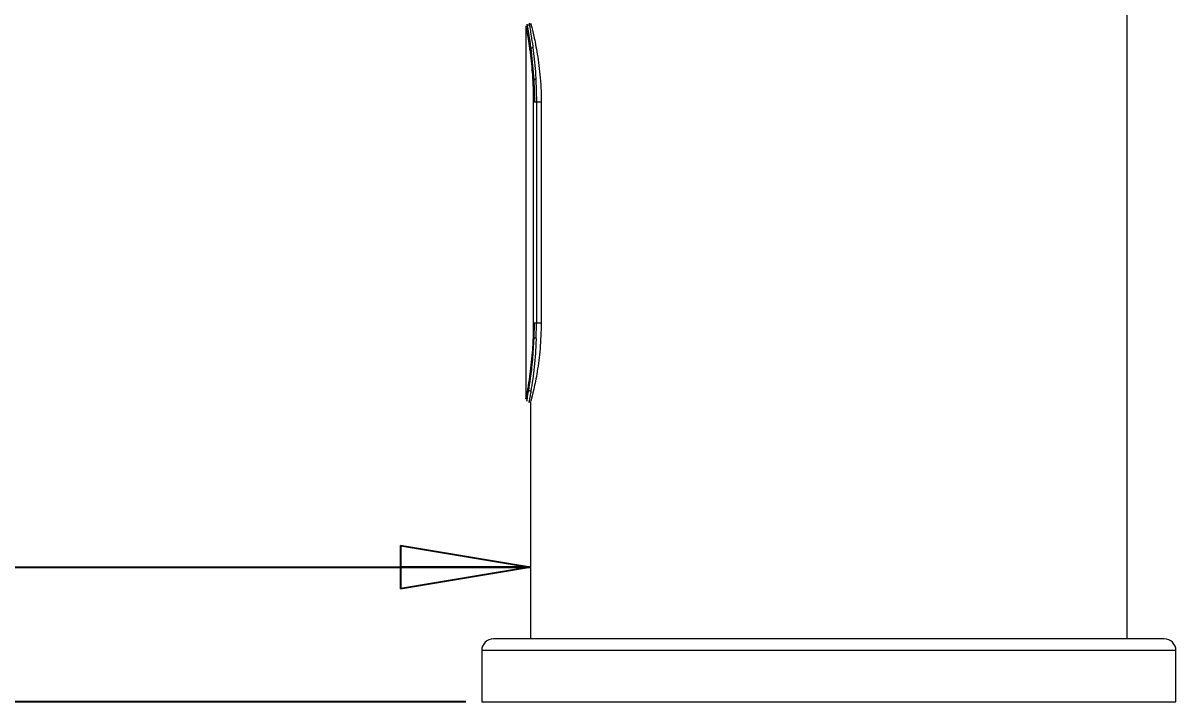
# Model space of a CAD drawing. Header units: millimetres. Extents: x 62 to 974, y 33 to 1436.
# Drawn here: x 393 to 539.2, y 1077.4 to 1163.4 of the extents above; entities that cross this region are included whole.
import ezdxf

# ---------------------------------------------------------------- set-up
doc = ezdxf.new("R2010")
doc.units = ezdxf.units.MM
doc.header["$LTSCALE"] = 5
doc.layers.add('LEVEL0', color=179, linetype='Continuous')
doc.styles.add('SLDTEXTSTYLE0', font='TXT', dxfattribs={"width": 0.75})
doc.dimstyles.new('SLDDIMSTYLE0', dxfattribs={"dimtxt": 17.5, "dimasz": 16.51, "dimexe": 0, "dimexo": 0.0625, "dimgap": 4.375, "dimtad": 1, "dimdec": 0, "dimlfac": 0.5, "dimrnd": 1e-09, "dimzin": 12, "dimdsep": 46, "dimtxsty": 'SLDTEXTSTYLE0', "dimblk1": 'CLOSED', "dimblk2": 'CLOSED', "dimsah": 1, "dimcen": 0.09, "dimadec": 0, "dimazin": 3, "dimtfac": 1, "dimtdec": 0, "dimtofl": 0, "dimtmove": 0, "dimatfit": 3, "dimldrblk": 'CLOSED', "dimfxl": 0, "dimfrac": 2, "dimtolj": 1, "dimtzin": 12, "dimarcsym": 0})

# ---------------------------------------------------------------- blocks, each defined once
blk = doc.blocks.new('_CLOSED')
at = {"color": 0, "linetype": 'ByBlock', "lineweight": -2}
for p, q in [((-1, 0.166667), (0, 0)), ((-1, 0.166667), (-1, -0.166667)), ((0, 0), (-1, -0.166667)), ((0, 0), (-1, 0))]:
    blk.add_line(p, q, dxfattribs=at)
blk = doc.blocks.new('_D')
at = {"layer": 'LEVEL0', "color": 7}
for p, q in [((288.79, 1242.7), (288.79, 1089.48)), ((288.79, 1094.48), (457.37, 1094.48))]:
    blk.add_line(p, q, dxfattribs=at)
at = {"layer": 'LEVEL0', "color": 7, "xscale": 16.51, "yscale": 16.51, "rotation": 180.0000000000004}
blk.add_blockref('_CLOSED', (288.79, 1094.48), dxfattribs=at)
at = {"layer": 'LEVEL0', "color": 7, "xscale": 16.51, "yscale": 16.51}
blk.add_blockref('_CLOSED', (457.37, 1094.48), dxfattribs=at)
at = {"layer": 'LEVEL0', "color": 7, "insert": (356.92, 1117.04), "char_height": 17.5, "attachment_point": 1, "style": 'SLDTEXTSTYLE0'}
blk.add_mtext('84', dxfattribs=at)
blk = doc.blocks.new('_D_1')
at = {"layer": 'LEVEL0', "color": 7}
for p, q in [((283.79, 1247.7), (258.72, 1247.7)), ((263.72, 1247.7), (263.72, 1077.41)), ((449.17, 1077.41), (258.72, 1077.41))]:
    blk.add_line(p, q, dxfattribs=at)
at = {"layer": 'LEVEL0', "color": 7, "xscale": 16.51, "yscale": 16.51}
for p, rotation in [((263.72, 1247.7), 90.0000000000004), ((263.72, 1077.41), 270.0000000000004)]:
    blk.add_blockref('_CLOSED', p, dxfattribs=dict(at, rotation=rotation))
at = {"layer": 'LEVEL0', "color": 7, "insert": (241.16, 1159.43), "char_height": 17.5, "attachment_point": 1, "rotation": 90, "style": 'SLDTEXTSTYLE0'}
blk.add_mtext('85', dxfattribs=at)

msp = doc.modelspace()

# ---------------------------------------------------------------- linework, layer by layer
at = {"color": 7, "linetype": 'Continuous', "lineweight": 15}
for p, q in [((532.97, 1085.41), (532.97, 1283.91)), ((456.77, 1163.05), (456.77, 1115.77)), ((458.71, 1153.41), (458.71, 1125.41)), ((456.77, 1115.82), (456.81, 1116.05)), ((457.11, 1115.41), (457.37, 1115.41)), ((457.37, 1115.41), (457.37, 1085.41)), ((537.67, 1085.41), (452.67, 1085.41)), ((451.17, 1083.91), (451.17, 1077.41)), ((539.17, 1077.41), (539.17, 1083.91)), ((451.17, 1077.41), (539.17, 1077.41))]:
    msp.add_line(p, q, dxfattribs=at)
at = {"color": 8, "linetype": 'Continuous', "lineweight": 0}
for p, q in [((456.89, 1163.28), (456.93, 1163.08)), ((457.17, 1163.41), (457.21, 1163.19)), ((457.39, 1160.22), (457.77, 1156.25)), ((457.77, 1156.25), (457.85, 1153.41)), ((458.03, 1156.29), (458.11, 1153.41)), ((457.71, 1153.41), (457.71, 1125.41)), ((458.11, 1153.41), (458.11, 1125.41)), ((458.71, 1153.41), (458.11, 1153.41)), ((457.71, 1125.41), (457.68, 1123.55)), ((457.82, 1123.5), (457.85, 1125.41)), ((458.07, 1123.47), (458.11, 1125.41)), ((458.71, 1125.41), (458.11, 1125.41)), ((539.17, 1083.91), (451.17, 1083.91))]:
    msp.add_line(p, q, dxfattribs=at)
at = {"color": 7, "linetype": 'Continuous', "lineweight": 15}
for centre, start, end in [((452.67, 1083.91), 90, 180), ((537.67, 1083.91), 0, 90)]:
    msp.add_arc(centre, 1.5, start, end, dxfattribs=at)
for points, knots in [([(457.4, 1163.29), (457.39, 1163.33), (457.35, 1163.47), (457.58, 1162.63), (457.99, 1160.83), (458.45, 1158.11), (458.69, 1155.47), (458.71, 1153.87), (458.71, 1153.41)], [0, 0, 0, 0, 0.063273, 0.27035, 0.479516, 0.694995, 0.911685, 1, 1, 1, 1]), ([(458.71, 1125.41), (458.68, 1124.31), (458.62, 1122.11), (458.21, 1119.15), (457.75, 1116.89), (457.41, 1115.55), (457.4, 1115.54), (457.4, 1115.53)], [0, 0, 0, 0, 0.20968, 0.419179, 0.633345, 0.850814, 1, 1, 1, 1])]:
    msp.add_open_spline(points, degree=3, knots=knots, dxfattribs=at)
at = {"color": 8, "linetype": 'Continuous', "lineweight": 0}
for points, knots in [([(456.77, 1163.01), (456.77, 1162.98), (456.78, 1162.95), (456.81, 1162.81), (456.81, 1162.8)], [0, 0, 0, 0, 0.931528, 1, 1, 1, 1]), ([(456.81, 1162.8), (456.82, 1162.86), (456.83, 1162.96), (456.9, 1163.04), (456.93, 1163.08)], [0, 0, 0, 0, 0.559996, 1, 1, 1, 1]), ([(456.81, 1162.8), (456.84, 1162.65), (456.93, 1162.16), (457.12, 1161.04), (457.25, 1160.09), (457.26, 1160.03)], [0, 0, 0, 0, 0.304299, 0.958187, 1, 1, 1, 1]), ([(456.93, 1163.08), (456.97, 1163.11), (457.06, 1163.18), (457.16, 1163.19), (457.21, 1163.19)], [0, 0, 0, 0, 0.560012, 1, 1, 1, 1]), ([(456.93, 1163.08), (456.98, 1162.8), (457.08, 1162.24), (457.28, 1161.01), (457.38, 1160.28), (457.39, 1160.22)], [0, 0, 0, 0, 0.478919, 0.958243, 1, 1, 1, 1]), ([(457.21, 1163.19), (457.24, 1163.03), (457.33, 1162.53), (457.52, 1161.36), (457.65, 1160.37), (457.66, 1160.31)], [0, 0, 0, 0, 0.303904, 0.957971, 1, 1, 1, 1]), ([(457.39, 1160.22), (457.44, 1160.24), (457.52, 1160.29), (457.61, 1160.3), (457.66, 1160.31)], [0, 0, 0, 0, 0.5599903, 1, 1, 1, 1]), ([(457.66, 1160.31), (457.77, 1159.33), (457.92, 1158.1), (458.01, 1156.61), (458.03, 1156.29)], [0, 0, 0, 0, 0.784979, 1, 1, 1, 1]), ([(457.26, 1160.03), (457.27, 1160.07), (457.29, 1160.14), (457.36, 1160.19), (457.39, 1160.22)], [0, 0, 0, 0, 0.560017, 1, 1, 1, 1]), ([(457.26, 1160.03), (457.38, 1159.1), (457.53, 1157.91), (457.61, 1156.49), (457.63, 1156.18)], [0, 0, 0, 0, 0.785225, 1, 1, 1, 1]), ([(457.63, 1156.18), (457.65, 1156.19), (457.67, 1156.22), (457.74, 1156.24), (457.77, 1156.25)], [0, 0, 0, 0, 0.560019, 1, 1, 1, 1]), ([(457.63, 1156.18), (457.65, 1155.88), (457.7, 1154.98), (457.71, 1154.04), (457.71, 1153.41)], [0, 0, 0, 0, 0.329848, 1, 1, 1, 1]), ([(457.77, 1156.25), (457.81, 1156.26), (457.89, 1156.28), (457.99, 1156.29), (458.03, 1156.29)], [0, 0, 0, 0, 0.5600204, 1, 1, 1, 1]), ([(457.85, 1153.41), (457.82, 1153.41), (457.75, 1153.41), (457.73, 1153.41), (457.71, 1153.41)], [0, 0, 0, 0, 0.500003, 1, 1, 1, 1]), ([(458.11, 1153.41), (458.06, 1153.41), (457.97, 1153.41), (457.89, 1153.41), (457.85, 1153.41)], [0, 0, 0, 0, 0.499979, 1, 1, 1, 1]), ([(457.85, 1125.41), (457.82, 1125.41), (457.75, 1125.41), (457.73, 1125.41), (457.71, 1125.41)], [0, 0, 0, 0, 0.500003, 1, 1, 1, 1]), ([(458.11, 1125.41), (458.06, 1125.41), (457.97, 1125.41), (457.89, 1125.41), (457.85, 1125.41)], [0, 0, 0, 0, 0.499979, 1, 1, 1, 1]), ([(457.68, 1123.55), (457.68, 1123.55), (457.65, 1122.93), (457.55, 1121.12), (457.27, 1118.77), (457.08, 1117.59), (457.01, 1117.12)], [0, 0, 0, 0, 0.001769, 0.232731, 0.693776, 1, 1, 1, 1]), ([(457.13, 1116.88), (457.21, 1117.37), (457.37, 1118.41), (457.66, 1120.7), (457.76, 1122.57), (457.82, 1123.5)], [0, 0, 0, 0, 0.305922, 0.653464, 1, 1, 1, 1]), ([(458.07, 1123.47), (458.04, 1122.84), (457.95, 1120.94), (457.67, 1118.49), (457.48, 1117.26), (457.4, 1116.77)], [0, 0, 0, 0, 0.233204, 0.694489, 1, 1, 1, 1]), ([(457.82, 1123.5), (457.78, 1123.51), (457.71, 1123.52), (457.69, 1123.54), (457.68, 1123.55)], [0, 0, 0, 0, 0.55999, 1, 1, 1, 1]), ([(458.07, 1123.47), (458.02, 1123.48), (457.93, 1123.48), (457.85, 1123.49), (457.82, 1123.5)], [0, 0, 0, 0, 0.5600016, 1, 1, 1, 1]), ([(457.01, 1117.12), (456.97, 1116.92), (456.84, 1116.15), (456.74, 1115.68), (456.77, 1115.82), (456.77, 1115.82)], [0, 0, 0, 0, 0.2549154, 0.9979045, 1, 1, 1, 1]), ([(456.89, 1115.53), (456.9, 1115.59), (456.93, 1115.72), (457.06, 1116.49), (457.13, 1116.88)], [0, 0, 0, 0, 0.499753, 1, 1, 1, 1]), ([(457.13, 1116.88), (457.09, 1116.92), (457.03, 1116.99), (457.01, 1117.08), (457.01, 1117.12)], [0, 0, 0, 0, 0.559995, 1, 1, 1, 1]), ([(457.4, 1116.77), (457.35, 1116.78), (457.24, 1116.79), (457.16, 1116.85), (457.13, 1116.88)], [0, 0, 0, 0, 0.560019, 1, 1, 1, 1]), ([(457.4, 1116.77), (457.37, 1116.57), (457.24, 1115.76), (457.15, 1115.27), (457.17, 1115.41), (457.17, 1115.41)], [0, 0, 0, 0, 0.255079, 0.997929, 1, 1, 1, 1])]:
    msp.add_open_spline(points, degree=3, knots=knots, dxfattribs=at)

# ---------------------------------------------------------------- dimensions: what is measured, and where the dimension line sits
at = {"layer": 'LEVEL0', "color": 7}
dim = msp.add_linear_dim(base=(263.72, 1077.41), p1=(288.79, 1247.7), p2=(454.17, 1077.41), angle=90, dimstyle='SLDDIMSTYLE0', dxfattribs=at)
dim.commit()
dim.dimension.update_dxf_attribs({"geometry": '_D_1', "text_midpoint": (263.72, 1172.36), "dimtype": 160})
dim = msp.add_linear_dim(base=(457.37, 1094.48), p1=(288.79, 1247.7), p2=(457.37, 1085.41), dimstyle='SLDDIMSTYLE0', dxfattribs=at)
dim.commit()
dim.dimension.update_dxf_attribs({"geometry": '_D', "text_midpoint": (369.84, 1094.48), "dimtype": 160})

doc.saveas('drawing.dxf')
